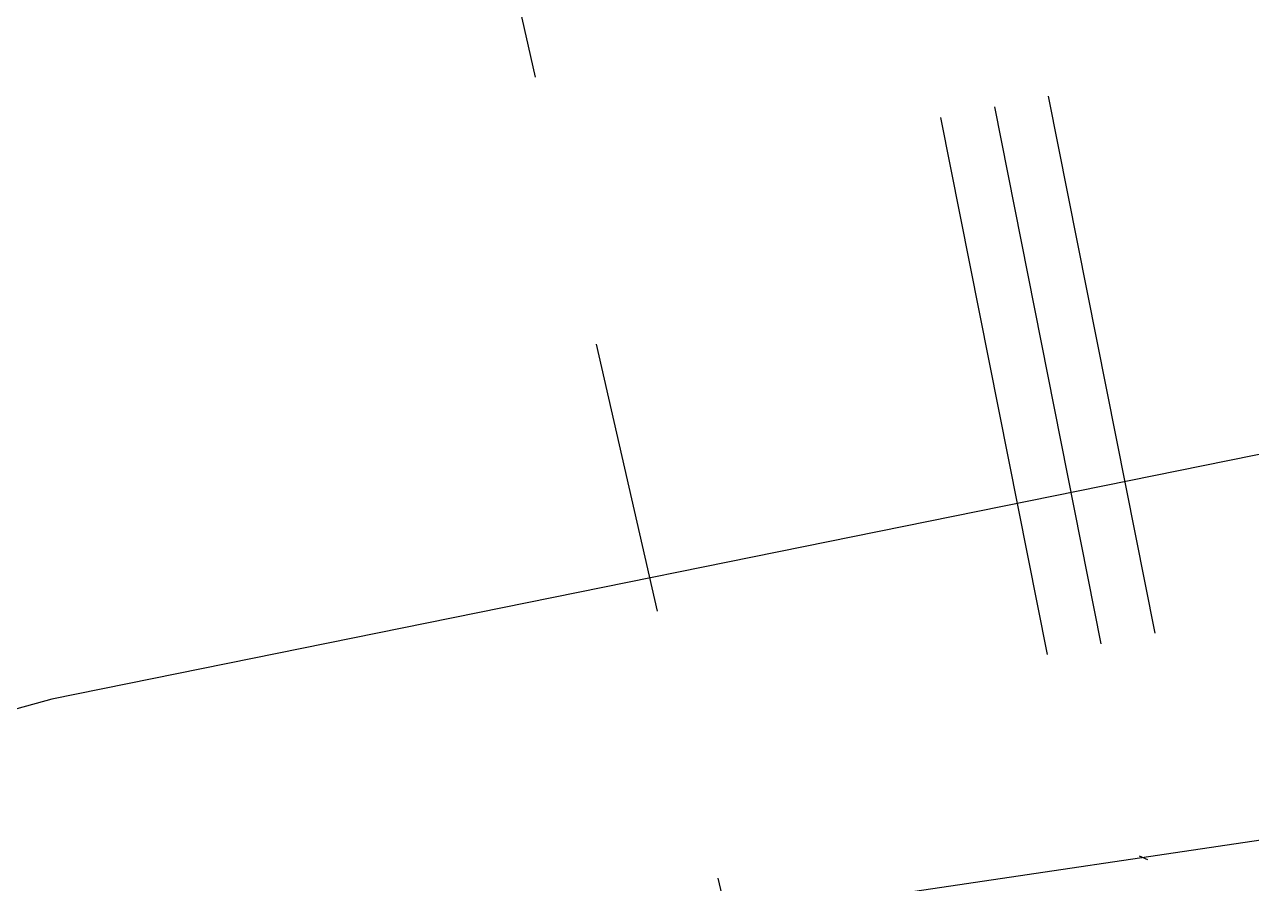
# Model space of a CAD drawing. Extents: x 421500 to 422711, y 436000 to 437000.
# Drawn here: x 421967.755 to 421969.995, y 436503.622 to 436505.191 of the extents above; entities that cross this region are included whole.
import ezdxf

# ---------------------------------------------------------------- set-up
doc = ezdxf.new("R2010")
doc.units = 0
doc.linetypes.add('XREF UTC_716709_AJB_1b$0$BLIP', pattern=[1, 0.5, -0.5])
doc.linetypes.add('XREF UTC_716709_AJB_1b$0$DASHDOT1', pattern=[2, 1, -0.5, 0, -0.5])
doc.layers.get('0').update_dxf_attribs({"color": 210})
for name, color, linetype in [('716709-ExBase$0$XC-LCCCarriageway', 251, 'Continuous'), ('Pr-KerbEdge', 8, 'Continuous'), ('XREF UTC_716709_AJB_1b$0$du-SLDUCT-C1', 30, 'XREF UTC_716709_AJB_1b$0$BLIP'), ('XREF UTC_716709_AJB_1b$0$du-UTCBOX', 42, 'Continuous'), ('XREF UTC_716709_AJB_1b$0$du-UTCDUCT-C1', 42, 'XREF UTC_716709_AJB_1b$0$DASHDOT1'), ('XREF UTC_716709_AJB_1b$0$du-UTCTEXT', 42, 'Continuous')]:
    doc.layers.add(name, color=color, linetype=linetype)
doc.layers.add('716709-ExBase$1$LCCCarriageway Channels', color=8, linetype='Continuous', lineweight=0)

# ---------------------------------------------------------------- blocks, each defined once
blk = doc.blocks.new('XREF UTC_716709_AJB_1b$0$CCB')
for p, q in [((-0.4125, 0.4125), (-0.4125, -0.4125)), ((0.4125, 0.4125), (-0.4125, 0.4125)), ((0.4125, -0.4125), (0.4125, 0.4125)), ((-0.4125, -0.4125), (0.4125, -0.4125))]:
    blk.add_line(p, q)
blk = doc.blocks.new('XREF UTC_716709_AJB_1b$0$e_tag')
blk.add_line((-0.5, -0.7), (0.5, 0.7))

msp = doc.modelspace()

# ---------------------------------------------------------------- linework, layer by layer
at = {"layer": '716709-ExBase$0$XC-LCCCarriageway', "flags": 128}
msp.add_lwpolyline([(421981.7911, 436506.6622), (421972.2643, 436504.9006), (421971.3561, 436504.6792), (421967.8044, 436503.9592), (421964.6928, 436503.0995), (421961.7142, 436501.8548), (421960.8767, 436501.4216), (421959.3092, 436500.4972), (421958.4696, 436500.0163), (421954.576, 436497.3223), (421951.0062, 436494.212), (421948.5061, 436491.6794), (421946.1934, 436488.9746), (421940.0553, 436480.3826), (421934.114, 436472.0787), (421927.9013, 436463.136), (421925.2727, 436459.2804)], dxfattribs=at)
at = {"layer": '716709-ExBase$1$LCCCarriageway Channels', "flags": 128}
msp.add_lwpolyline([(421972.2643, 436504.9006), (421971.3561, 436504.6792), (421967.8044, 436503.9592), (421964.6928, 436503.0995)], dxfattribs=at)
at = {"layer": 'Pr-KerbEdge'}
msp.add_arc((422086.9238, 436454.9562), 118.125, 133.732121, 133.732121, dxfattribs=at)
at = {"layer": 'XREF UTC_716709_AJB_1b$0$du-SLDUCT-C1', "flags": 128}
msp.add_lwpolyline([(421969.3549, 436502.1698), (421967.1429, 436511.8683)], dxfattribs=at)
at = {"layer": 'XREF UTC_716709_AJB_1b$0$du-UTCDUCT-C1', "flags": 128}
for points in [[(421967.9887, 436513.2997), (421969.8956, 436503.6891)], [(421967.8906, 436513.2802), (421969.7975, 436503.6696)], [(421967.7925, 436513.2608), (421969.6994, 436503.6502)]]:
    msp.add_lwpolyline(points, dxfattribs=at)

# ---------------------------------------------------------------- block references
at = {"layer": 'XREF UTC_716709_AJB_1b$0$du-UTCBOX', "color": 6, "rotation": 8.45757881676282}
msp.add_blockref('XREF UTC_716709_AJB_1b$0$CCB', (421969.8323, 436503.2578), dxfattribs=at)
at = {"layer": 'XREF UTC_716709_AJB_1b$0$du-UTCTEXT', "xscale": 0.01, "yscale": 0.01, "rotation": 281.2222945297403}
msp.add_blockref('XREF UTC_716709_AJB_1b$0$e_tag', (421969.7975, 436503.6696), dxfattribs=at)

doc.saveas('drawing.dxf')
